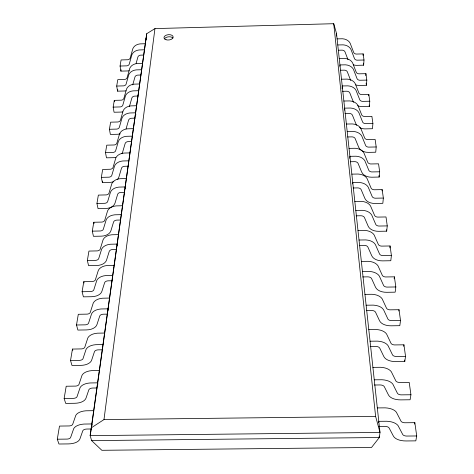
<?xml version="1.0" encoding="UTF-8"?>
<svg xmlns="http://www.w3.org/2000/svg" width="474" height="474" viewBox="0 0 474 474"><rect width="100%" height="100%" fill="white"/><g stroke="black" fill="none" stroke-linecap="round" stroke-linejoin="round"><path stroke-width="0.71" d="M336.392 36.054L336.504 33.411L333.72 23.7L154.962 28.6L146.727 33.713L90.155 435.642L91.636 440.624L101.851 450.3L371.521 447.48L379.33 437.508L379.994 432.436L336.504 33.411M339.876 66.265L339.941 64.932L345.475 64.825A10.197 8.052 -8.8 0 1 353.403 69.281L357.106 78.767A3.496 2.737 -10 0 0 359.778 80.254L366.817 80.094L366.438 85.284L359.784 85.45A10.15 7.94 -10 0 1 355.844 84.899M342.098 88.644L342.234 85.96L347.916 85.853A10.464 8.094 -8.3 0 1 356.039 90.338L359.813 99.884A3.591 2.749 -9.4 0 0 362.557 101.377L369.779 101.223L369.37 106.437L362.551 106.603A10.416 7.981 -9.4 0 1 357.586 105.708M344.539 110.164L344.651 108.137L350.487 108.031A10.748 8.135 -7.7 0 1 358.824 112.539L362.669 122.132A3.685 2.761 -8.8 0 0 365.484 123.631L372.896 123.477L372.469 128.715L365.46 128.881A10.695 8.017 -8.8 0 1 359.488 127.565M349.776 158.363L349.901 156.325L356.075 156.224A11.358 8.188 -6.8 0 1 364.867 160.775L368.873 170.421A3.893 2.779 -7.8 0 0 371.829 171.932L379.668 171.789L379.176 177.051L371.77 177.211A11.305 8.064 -7.8 0 1 361.686 172.086L358.125 163.489A3.94 2.838 -6.8 0 0 354.546 161.652L350.28 161.747M352.668 183.924L352.763 182.567L359.12 182.472A11.696 8.194 -6.4 0 1 368.156 187.029L372.244 196.686A4.011 2.785 -7.3 0 0 375.284 198.203L383.353 198.055L382.168 189.618L374.176 189.766A3.97 2.779 -7.4 0 1 371.16 188.249L367.101 178.591A11.583 8.194 -6.5 0 0 358.143 174.035L351.838 174.136M363.043 55.375L363.143 53.906L356.335 54.066A3.383 2.714 -10.9 0 1 353.74 52.59L350.132 43.181A9.865 7.981 -9.6 0 0 342.453 38.767L337.103 38.88M353.314 64.802A9.901 7.886 -10.6 0 0 357.159 65.347L363.647 65.181L364.002 60.02L363.143 53.906M365.774 75.609L365.916 73.666L358.931 73.82A3.472 2.731 -10.2 0 1 356.276 72.338L352.603 62.87A10.114 8.034 -9 0 0 344.734 58.426L339.242 58.533M368.731 95.754L368.825 94.45L361.662 94.604A3.561 2.749 -9.6 0 1 358.942 93.111L355.198 83.584A10.381 8.082 -8.4 0 0 347.134 79.111L341.499 79.217M346.381 124.04L352.33 123.939A10.949 8.159 -7.4 0 1 360.821 128.46L364.719 138.076A3.756 2.773 -8.4 0 0 367.575 139.581L375.135 139.433L376.19 146.97L375.728 152.219L368.529 152.379A10.991 8.046 -8.3 0 1 358.705 147.278L355.216 138.698A3.828 2.832 -7.2 0 0 351.732 136.868L347.584 136.962M382.044 190.933L382.168 189.618M383.353 198.055L382.826 203.322L375.207 203.476A11.631 8.07 -7.3 0 1 364.844 198.351L361.206 189.742A4.053 2.838 -6.4 0 0 357.526 187.9L353.136 187.994M356.069 215.842L360.69 215.747A4.177 2.838 -6 0 1 364.47 217.59L368.185 226.193A11.986 8.064 -6.8 0 0 378.839 231.318L386.689 231.17L387.258 225.908L386.002 216.956L377.772 217.098A4.094 2.779 -7 0 1 374.667 215.587L370.52 205.923A11.933 8.194 -6.1 0 0 361.312 201.367L354.819 201.462M389.847 247.943L390.072 245.976L381.582 246.113A4.219 2.773 -6.5 0 1 378.394 244.602L374.158 234.956A12.306 8.177 -5.7 0 0 364.678 230.4L357.983 230.494M390.072 245.976L391.406 255.486L390.795 260.73L382.702 260.872A12.36 8.04 -6.4 0 1 371.74 255.759L367.942 247.179A4.307 2.832 -5.6 0 0 364.05 245.342L359.28 245.431M394.161 278.789L394.398 276.834L385.64 276.964A4.355 2.761 -6.1 0 1 382.358 275.459L378.033 265.855A12.697 8.141 -5.3 0 0 368.262 261.31L361.354 261.399M378.596 422.772L378.779 421.315L386.814 421.256A14.741 7.661 -3.8 0 1 398.041 425.581L402.793 434.628A5.048 2.595 -4.4 0 0 406.556 436.056L416.711 435.967L414.845 422.666L404.808 422.761A4.989 2.613 -4.5 0 1 401.087 421.321L396.365 412.202A14.57 7.72 -3.9 0 0 385.261 407.853L377.322 407.913M394.398 276.834L395.82 286.96L395.162 292.168L386.808 292.31A12.757 7.993 -6 0 1 375.521 287.22L371.64 278.688A4.444 2.814 -5.2 0 0 367.628 276.852L362.705 276.935M333.72 23.7L375.615 416.403L379.994 432.436L90.155 435.642L91.429 427.726L103.984 419.579L154.962 28.6M398.835 311.003L399.007 309.712L389.96 309.836A4.497 2.737 -5.7 0 1 386.577 308.337L382.157 298.804A13.118 8.082 -4.9 0 0 372.09 294.283L364.944 294.366M399.007 309.712L400.524 320.513L399.813 325.679L391.186 325.81A13.183 7.928 -5.6 0 1 379.55 320.756L375.586 312.295A4.598 2.791 -4.8 0 0 371.45 310.47L366.361 310.553M91.429 427.726L146.727 33.713M403.718 346.275L403.931 344.811L394.575 344.93A4.651 2.708 -5.3 0 1 391.086 343.449L386.571 334.01A13.568 7.999 -4.6 0 0 376.178 329.525L368.784 329.602M370.182 346.5L375.532 346.423A4.752 2.761 -4.5 0 1 379.798 348.224L383.857 356.59A13.639 7.833 -5.2 0 0 395.861 361.585L404.784 361.461L405.548 356.365L403.931 344.811M113.849 181.637A11.169 7.904 9.2 0 1 109.63 182.377L102.384 182.531L102.627 181.092M126.054 90.795A10.043 7.791 11.3 0 1 124.081 91.002L117.564 91.168L117.801 89.74M129.177 70.745A9.794 7.75 11.9 0 1 127.257 70.958L120.894 71.124L121.119 69.761M372.902 367.362L380.557 367.291A14.048 7.88 -4.2 0 1 391.293 371.717L395.909 381.019A4.811 2.666 -4.9 0 0 399.511 382.482L409.198 382.376L410.934 394.759L410.099 399.766L400.862 399.878A14.125 7.697 -4.8 0 1 388.467 394.955L384.319 386.725A4.924 2.714 -4.1 0 0 379.905 384.947L374.359 385.018M91.144 428.988L86.938 429.035A5.042 2.595 5.5 0 0 82.772 430.854L79.934 438.888A14.433 7.329 6.1 0 1 68.262 443.913L58.954 444.014L57.289 439.214L59.499 426.073L69.257 425.942A4.918 2.548 6.2 0 0 72.646 424.443L75.799 415.348A14.386 7.548 5.6 0 1 85.918 410.798L93.662 410.668M96.903 387.987L92.839 388.04A4.864 2.654 5.8 0 0 88.81 389.906L86.001 398.13A13.924 7.507 6.4 0 1 74.685 403.285L65.696 403.398L64.138 398.486L66.2 386.239L75.621 386.097A4.746 2.601 6.5 0 0 78.909 384.562L82.032 375.272A13.876 7.708 5.9 0 1 91.832 370.621L99.309 370.484M102.757 349.794L98.343 349.853A4.699 2.702 6.2 0 0 94.433 351.755L91.66 360.121A13.45 7.637 6.8 0 1 80.681 365.383L71.995 365.501L70.531 360.501L72.451 349.065L81.564 348.911A4.586 2.643 6.9 0 0 84.751 347.353L87.838 337.915A13.408 7.827 6.3 0 1 97.348 333.186L104.57 333.038M107.035 314.138L103.48 314.197A4.544 2.737 6.5 0 0 99.688 316.122L96.945 324.601A13.005 7.738 7.2 0 1 86.292 329.934L77.878 330.064L76.504 324.998L78.305 314.292L87.121 314.132A4.438 2.678 7.3 0 0 90.214 312.55L93.271 303.005A12.97 7.916 6.6 0 1 102.497 298.217L109.482 298.063M112.421 280.75L108.285 280.821A4.396 2.761 6.8 0 0 104.606 282.771L101.904 291.32A12.591 7.809 7.6 0 1 91.541 296.718L83.394 296.848L82.097 291.741L83.785 281.692L92.329 281.526A4.296 2.696 7.7 0 0 95.339 279.927L98.355 270.31A12.555 7.981 6.9 0 1 107.32 265.481L114.086 265.322M116.136 249.46L112.8 249.52A4.26 2.779 7.2 0 0 109.216 251.481L106.549 260.084A12.2 7.862 7.9 0 1 96.477 265.517L88.579 265.659L87.352 260.516L88.94 251.078L97.223 250.9A4.165 2.714 8.1 0 0 100.15 249.294L103.131 239.625A12.17 8.017 7.3 0 1 111.84 234.766L118.399 234.606M120.734 220.031L117.037 220.102A4.13 2.785 7.6 0 0 113.553 222.069L110.922 230.708A11.838 7.892 8.4 0 1 101.122 236.171L93.455 236.313L92.288 231.152L93.787 222.259L101.827 222.081A4.041 2.72 8.5 0 0 104.677 220.469L107.616 210.77A11.809 8.04 7.7 0 1 116.094 205.9L122.452 205.734M124.621 192.331L121.024 192.403A4.011 2.791 7.9 0 0 117.635 194.376L115.046 203.026A11.495 7.904 8.8 0 1 105.501 208.501L98.047 208.649L96.945 203.476L98.355 195.092L106.17 194.909A3.928 2.725 8.9 0 0 108.949 193.291L111.846 183.586A11.471 8.046 8.1 0 1 120.094 178.71L126.274 178.544M102.384 182.531L101.335 177.359L102.674 169.437L110.27 169.248A3.816 2.72 9.4 0 0 112.978 167.63L115.834 157.937A11.145 8.034 8.5 0 1 123.874 153.066L129.876 152.895M115.662 157.463A10.866 7.886 9.7 0 1 113.541 157.676L106.49 157.83L105.495 152.664L106.757 145.168L114.151 144.979A3.715 2.714 9.8 0 0 116.788 143.361L119.608 133.686A10.843 8.017 8.9 0 1 127.441 128.827L133.283 128.655M120.295 133.834A10.576 7.862 10.2 0 1 117.238 134.278L110.377 134.438L109.423 129.284L110.62 122.174L117.825 121.984A3.614 2.708 10.3 0 0 120.396 120.372L123.175 110.732A10.552 7.987 9.4 0 1 130.818 105.892L136.506 105.714M122.766 111.87A10.304 7.833 10.7 0 1 120.752 112.083L114.062 112.243L113.156 107.112L114.287 100.364L121.308 100.174A3.519 2.696 10.9 0 0 123.821 98.568L126.564 88.97A10.28 7.951 9.9 0 1 134.024 84.147L139.557 83.969M117.564 91.168L116.699 86.061L117.777 79.65L124.621 79.454A3.437 2.678 11.5 0 0 127.073 77.855L129.775 68.309A10.025 7.904 10.4 0 1 137.063 63.51L142.461 63.332M120.894 71.124L120.064 66.04L121.089 59.943L127.767 59.748A3.348 2.666 12.1 0 0 130.166 58.16L132.833 48.668A9.776 7.857 11 0 1 139.948 43.898L145.216 43.721M414.596 424.07L414.845 422.666M416.711 435.967L415.805 440.861L406.23 440.962A14.653 7.525 -4.4 0 1 393.42 436.139L389.172 428.087A5.107 2.654 -3.8 0 0 384.604 426.345L378.856 426.41M136.097 63.439L137.881 57.081A3.419 2.731 10.8 0 1 140.802 55.144L143.658 55.067M132.726 84.87L134.936 77.049A3.502 2.743 10.3 0 1 137.928 75.105L140.855 75.028M129.39 106.638L131.837 98.065A3.596 2.761 9.7 0 1 134.9 96.109L138.118 96.032M126.09 128.81L128.573 120.206A3.691 2.773 9.2 0 1 131.713 118.245L135.013 118.162M144.363 49.794L139.054 49.971A9.853 7.874 10.8 0 0 131.885 54.747L129.212 64.257A3.377 2.672 11.9 0 1 126.789 65.845L120.064 66.04M337.766 44.959L343.158 44.852A9.942 7.999 -9.4 0 1 350.896 49.278L354.528 58.705A3.413 2.72 -10.6 0 0 357.141 60.18L364.002 60.02M338.258 50.25L341.884 50.149A3.448 2.773 -9.4 0 1 345.036 51.944L348.011 59.7M141.56 69.719L136.121 69.897A10.102 7.922 10.3 0 0 128.78 74.702L126.066 84.265A3.46 2.684 11.3 0 1 123.596 85.865L116.699 86.061M340.332 70.253L344.16 70.158A3.537 2.791 -8.8 0 1 347.383 71.959L350.671 80.42M138.615 90.694L133.034 90.872A10.369 7.963 9.7 0 0 125.515 95.701L122.76 105.317A3.549 2.702 10.7 0 1 120.23 106.923L113.156 107.112M342.619 91.316L346.547 91.221A3.626 2.808 -8.3 0 1 349.859 93.034L353.207 101.543A10.416 7.981 -9.4 0 0 353.568 102.289M343.875 101.021L349.664 100.921A10.653 8.123 -7.9 0 1 357.929 105.418L361.757 114.998A3.656 2.761 -9 0 0 364.542 116.491L371.894 116.343L372.896 123.477M345.036 113.517L349.071 113.422A3.727 2.82 -7.7 0 1 352.466 115.247L355.885 123.791A10.695 8.017 -8.8 0 0 356.715 125.255M109.423 129.284L116.687 129.094A3.644 2.708 10.2 0 0 119.282 127.482L122.073 117.83A10.641 7.999 9.2 0 1 129.775 112.978L135.511 112.806L135.819 114.803M347.199 131.559L353.201 131.452A11.044 8.165 -7.2 0 1 361.763 135.985L365.685 145.613A3.786 2.773 -8.3 0 0 368.571 147.118L376.19 146.97M131.742 141.519L128.347 141.596A3.792 2.779 8.8 0 0 125.13 143.569L122.612 152.201A10.866 7.886 9.7 0 1 121.931 153.683M105.495 152.664L112.948 152.48A3.745 2.72 9.7 0 0 115.609 150.862L118.441 141.181A10.938 8.022 8.8 0 1 126.339 136.316L132.228 136.145L132.447 137.478M349.036 148.374L355.156 148.273A11.258 8.182 -6.9 0 1 363.866 152.812L367.848 162.458A3.863 2.779 -7.9 0 0 370.786 163.968L378.554 163.82L379.668 171.789M128.762 160.816L122.707 160.982A11.246 8.04 8.4 0 0 114.601 165.859L111.734 175.558A3.851 2.725 9.2 0 1 109.002 177.175L101.335 177.359M128.282 166.202L124.792 166.279A3.899 2.785 8.4 0 0 121.486 168.252L118.933 176.897A11.169 7.904 9.2 0 1 117.131 179.705M96.945 203.476L104.831 203.299A3.964 2.725 8.8 0 0 107.628 201.681L110.543 191.976A11.572 8.046 7.9 0 1 118.861 187.106L125.095 186.934L125.337 188.279M121.202 214.639L114.779 214.805A11.921 8.034 7.6 0 0 106.235 219.669L103.279 229.363A4.082 2.72 8.4 0 1 100.405 230.974L92.288 231.152M355.796 210.415L362.349 210.32A12.046 8.188 -6 0 1 371.646 214.876L375.817 224.534A4.13 2.779 -6.8 0 0 378.945 226.045L387.258 225.908M359.019 240.016L365.786 239.927A12.425 8.171 -5.6 0 1 375.355 244.483L379.615 254.111A4.26 2.773 -6.4 0 0 382.832 255.622L391.406 255.486M87.352 260.516L95.712 260.344A4.207 2.708 7.9 0 0 98.669 258.739L101.655 249.081A12.288 8.011 7.2 0 1 110.448 244.234L117.066 244.074L117.339 245.413M112.664 275.406L105.832 275.566A12.685 7.963 6.8 0 0 96.791 280.383L93.763 289.981A4.337 2.69 7.6 0 1 90.724 291.575L82.097 291.741M362.456 271.549L369.442 271.466A12.828 8.123 -5.2 0 1 379.301 276.004L383.656 285.585A4.396 2.755 -6 0 0 386.974 287.09L395.82 286.96M366.124 305.209L373.346 305.126A13.254 8.058 -4.8 0 1 383.513 309.635L387.969 319.144A4.544 2.731 -5.6 0 0 391.382 320.637L400.524 320.513M76.504 324.998L85.409 324.838A4.479 2.666 7.2 0 0 88.531 323.262L91.6 313.752A13.106 7.892 6.5 0 1 100.909 308.977L107.971 308.829L108.273 310.15M102.953 344.557L95.653 344.699A13.55 7.791 6.2 0 0 86.055 349.403L82.956 358.8A4.633 2.631 6.8 0 1 79.733 360.353L70.531 360.501M370.052 341.209L377.523 341.138A13.716 7.963 -4.5 0 1 388.022 345.605L392.573 355.002A4.699 2.696 -5.2 0 0 396.092 356.478L405.548 356.365M374.259 379.816L382.003 379.751A14.208 7.833 -4.1 0 1 392.851 384.153L397.502 393.402A4.87 2.654 -4.8 0 0 401.14 394.86L410.934 394.759M64.138 398.486L73.666 398.344A4.799 2.583 6.4 0 0 76.984 396.821L80.112 387.59A14.036 7.661 5.8 0 1 90.013 382.968L97.573 382.832L97.917 384.112M103.984 419.579L375.615 416.403M57.289 439.214L67.154 439.09A4.971 2.524 6.1 0 0 70.579 437.603L73.737 428.579A14.552 7.489 5.5 0 1 83.963 424.064L91.802 423.94L92.163 425.196M91.636 440.624L379.33 437.508L379.182 436.121M72.451 349.065L72.812 350.322M83.785 281.692L84.105 282.978M93.787 222.259L94.071 223.55M114.287 100.364L114.512 101.649M365.916 73.666L366.817 80.094M368.825 94.45L369.779 101.223M363.362 63.143L363.647 65.181M366.141 83.14L366.438 85.284M369.187 105.08L369.37 106.437M378.975 175.599L379.176 177.051M386.5 229.789L386.689 231.17M404.583 360.021L404.784 361.461M145.939 38.56L146.116 39.863M164.472 38.898A4.604 2.678 -5.6 0 1 168.513 36.83A4.604 2.678 -5.6 0 1 172.921 38.027M166.03 39.739A4.61 2.672 -5.6 0 0 173.158 37.203A4.61 2.672 -5.6 0 0 166.522 35.07A4.61 2.672 -5.6 0 0 166.03 39.739"/></g></svg>
